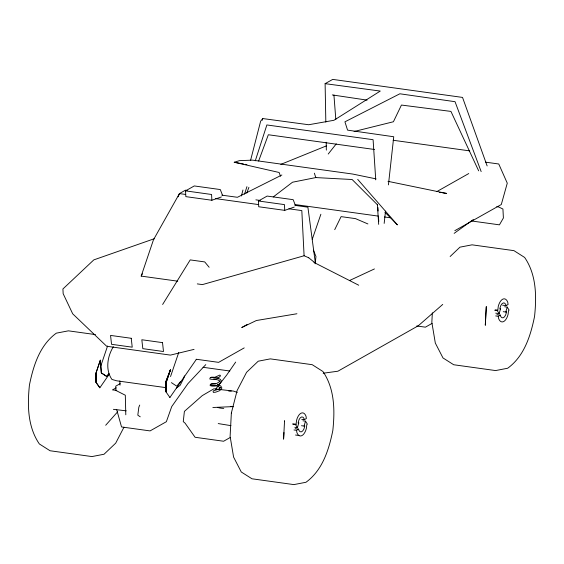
<?xml version="1.0" encoding="UTF-8"?>
<svg xmlns="http://www.w3.org/2000/svg" width="564" height="564" viewBox="0 0 564 564"><rect width="100%" height="100%" fill="white"/><g stroke="black" fill="none" stroke-linecap="round" stroke-linejoin="round"><path stroke-width="0.85" d="M99.828 387.764L95.922 382.223L96 373.044L100.336 360.128L101.323 372.896L106.674 376.449L108.901 373.742L106.716 376.456L101.344 372.903L100.336 360.128L96.021 373.044L95.965 382.23L99.835 387.792L109.261 374.165M95.965 382.152L96.021 373.037M165.506 384.62L165.781 381.849L170.406 369.864L166.077 382.773L166.042 391.966L169.898 397.493M166.077 382.773L166.042 391.966L166.098 382.773L170.406 369.864L165.802 381.849L165.555 384.62M284.545 421.245L284.559 420.737L283.579 439.159L283.946 432.517M432.348 312.808L431.841 322.333L435.316 343.053L442.994 357.95L453.696 364.746L495.587 370.569L507.685 368.236C524.301 356.138 530.618 335.721 534.552 316.453C536.674 296.382 536.47 274.731 524.647 257.452L513.945 250.649L472.054 244.832L459.956 247.159L450.135 256.507M315.163 263.811L315.96 256.528L313.436 250.204M384.169 223.4L385.522 211.14M388.427 184.886L393.742 136.749L347.572 130.143L344.928 121.824L399.869 93.786L455.035 101.696L481.155 171.583M292.977 424.29L296.079 424.339L296.572 420.286A10.596 5.295 -82.1 0 1 306.005 416.225L306.379 418.516L304.299 419.694L301.74 419.334M494.699 310.249L497.8 310.299L498.294 306.245A10.596 5.295 -82.1 0 1 507.727 302.184L508.101 304.475L506.021 305.653L502.616 305.18M184.365 375.899L184.083 377.52L180.205 385.261L176.454 388.018M241.42 195.962L242.95 190.012M250.599 160.268L260.646 121.175L262.732 118.553L308.691 124.743L333.916 120.294L380.277 91.065L325.118 83.655L325.83 122.127M262.274 120.259L262.732 118.553M294.838 427.308L297.397 427.66L298.857 422.767L298.18 423.148L298.243 422.21A6.528 3.264 -82.1 0 1 303.996 418.453L304.299 419.694M301.5 425.707L304.052 426.067L305.512 421.167L302.96 420.814M495.714 313.154L499.119 313.626L500.578 308.727L499.908 309.107L499.965 308.17A6.528 3.264 -82.1 0 1 505.718 304.412L506.021 305.653M503.222 311.673L505.774 312.026L507.24 307.126L504.681 306.774M244.515 194.171L246.94 186.663M255.288 160.81L266.864 124.947L373.093 139.696L375.744 179.845M177.745 281.182L141.19 276.106L153.471 239.778L179.444 193.6L185.415 190.188L187.149 190.428M100.794 366.001L107.562 346.014M170.54 376.555L178.76 352.415M312.294 239.192L320.874 214.249M246.778 193.107L248.9 187.354M258.622 161.05L268.337 134.747L374.566 149.495M178.125 196.801L179.444 193.6L185.478 194.432M139.731 405.072L138.836 407.208L137.813 415.189L140.246 416.81M334.713 229.661L341.1 216.625L355.496 218.628L367.904 223.943M113.308 346.775C107.442 356.356 105.158 369.751 111.933 379.438L116.727 380.813L166.472 387.722M141.19 276.106L142.389 273.794M123.96 427.23L115.705 443.142L104.044 454.239L91.946 456.572L50.055 450.749L39.353 443.953C27.53 426.666 27.326 405.022 29.448 384.951C33.382 365.684 39.699 345.267 56.315 333.162L68.413 330.835L95.471 334.593M162.629 304.475L190.216 259.905L204.725 261.922L209.145 267.265M235.681 362.074L226.693 375.06L215.617 389.202M169.912 397.486L196.216 359.564M328.22 154.028L336.271 143.848M180.649 381.447L176.743 386.178L171.4 382.632M105.687 425.256L117.686 411.762M205.797 364.619L187.946 383.612L171.724 406.581L166.366 421.703L150.073 430.91L121.535 426.948L116.769 409.901M442.74 304.419L418.298 325.759L337.899 371.211L323.179 373.227M273.223 196.97L292.533 182.214L315.798 177.575L314.367 173.19M454.161 233.355L473.344 219.537M221.384 196.956L211.874 200.248L185.845 196.639L185.549 190.872L194.27 185.944L220.291 189.56L222.667 195.645M280.816 164.385L326.69 145.759M294.253 207.073L284.742 210.365L258.721 206.755L258.425 200.988L267.146 196.068L293.167 199.677L295.543 205.761M436.938 191.534L468.762 173.543M120.174 383.654L115.747 386.164L115.965 390.485L125.314 395.223L125.8 414.801M247.074 324.526L241.752 327.536L256.366 320.521L296.932 313.753M244.205 347.896L218.628 362.356L196.173 359.24M230.281 437.474L223.619 441.245L195.081 437.276L185.07 423.148L183.265 421.618L184.393 411.389L202.215 395.653L213.876 388.815L233.651 391.113L237.289 392.459M432.066 323.405L425.404 327.169L416.754 325.971M293.978 429.965L296.53 430.318L298.61 429.141L298.913 430.374A6.528 3.264 -82.1 0 0 304.666 426.624L304.729 425.686L304.052 426.067M495.7 315.925L498.252 316.277L500.331 315.1L500.635 316.341A6.528 3.264 -82.1 0 0 506.387 312.583L506.451 311.645L505.774 312.026M454.824 230.676L501.297 204.528L507.269 183.166L498.759 163.99L485.632 162.171M325.118 83.655L332.718 79.397L462.529 97.417L487.148 165.929M116.205 387.835L112.462 389.9L116.741 390.401M281.859 175.009L237.423 197.287L221.821 195.158M349.363 280.611L374.433 268.936M154.522 238.65L93.821 259.877L62.921 288.965L63.161 293.696L72.7 313.817L106.659 346.247L170.448 355.108L194.065 349.377M280.505 176.25L279.138 172.485L234.222 162.242L239.446 160.648L252.496 160.141L352.634 174.043L375.927 178.844M308.748 257.776L304.095 255.76L202.398 284.608L197.294 283.896M354.079 131.518L393.418 121.753L401.441 105.052L450.932 111.404L478.667 170.829M211.26 385.705L217.154 386.002L219.777 387.383L220.136 388.279L220.214 387.369L218.74 389.223L213.382 390.838L213.107 391.374L213.347 392.396L215.681 392.17L219.459 390.76L221.328 389.202L221.835 387.926L220.813 386.03L217.662 384.359M212.854 407.497L231.677 406.672M228.772 391.127L231.339 391.042M315.784 177.575L352.126 179.514L377.492 204.831M213.735 378.959L218.437 380.044L219.868 381.75L219.812 380.841L219.431 381.779L216.78 383.407L211.035 384.197M215.533 383.929C214.038 383.971 209.463 382.907 210.168 385.691C214.172 386.453 219.904 385.431 221.504 381.215L220.376 379.41L217.288 377.774M113.399 409.337L126.223 410.825M393.108 140.253L469.741 150.891M496.778 206.657L498.527 206.903L502.933 209.018L503.391 217.993L499.436 224.846L471.56 220.975M295.05 204.549L378.331 216.111M384.408 216.957L390.478 217.796L397.387 224.874L357.724 179.387M185.549 190.872L211.578 194.488L211.874 200.248M258.425 200.988L284.453 204.605L284.742 210.365M215.638 198.62L258.735 204.605M288.895 208.793L301.818 210.591L304.095 255.76M495.248 309.946L497.8 310.299M496.926 314.627L500.331 315.1M203.047 367.284L229.823 371.006M292.674 423.867L296.079 424.339M295.205 428.668L298.61 429.141M295.536 435.027L298.948 435.507M439.405 192.416L441.02 192.648M442.634 192.874L446.667 193.438L388.004 181.34M255.887 199.846L260.223 200.46M294.894 205.359L307.895 207.192L315.382 263.155L358.725 285.222M210.816 377.619L214.637 377.365L219.882 375.039L220.531 375.878C218.233 378.909 213.382 380.058 209.759 378.987C209.681 375.955 214.715 377.52 216.597 377.633M332.288 94.928L367.065 100.124M230.866 406.355L233.411 406.771M218.233 423.578L230.951 425.651M234.222 162.242L243.528 164.004M245.22 164.328L246.912 164.646M313.951 262.225L315.382 263.155L308.734 257.776M384.916 212.24L390.478 217.796M507.24 307.126L509.102 310.144L508.552 310.454L508.058 314.508A10.596 5.295 -82.1 0 1 498.632 318.568L498.252 316.277M497.258 310.602L499.119 313.626M305.512 421.167L307.373 424.184L306.83 424.495L306.337 428.541A10.596 5.295 -82.1 0 1 296.904 432.609L296.53 430.318M295.536 424.643L297.397 427.66M333.93 95.076L335.827 119.462M377.351 204.281L378.677 224.359M377.936 207.474L378.141 210.985M378.444 216.259L378.754 221.525M119.822 380.926L120.033 385.141M326.203 142.241L326.344 150.109M223.753 408.378A9.616 2.975 -2.9 0 1 217.676 407.377M486.288 306.696L485.308 325.125L486.288 306.696M231.36 412.989L230.112 436.374L233.595 457.094L241.272 471.99L251.967 478.787L293.865 484.603L305.963 482.276C322.58 470.179 328.897 449.762 332.83 430.494C334.953 410.423 334.741 388.772 322.925 371.493L312.223 364.689L270.325 358.873L258.227 361.2L246.574 372.303L237.141 390.485L231.36 412.989M131.243 338.287L110.558 335.418L111.531 344.308L132.223 347.177L131.243 338.287M162.517 342.63L141.832 339.754L142.812 348.651L163.497 351.52L162.517 342.63"/></g></svg>
